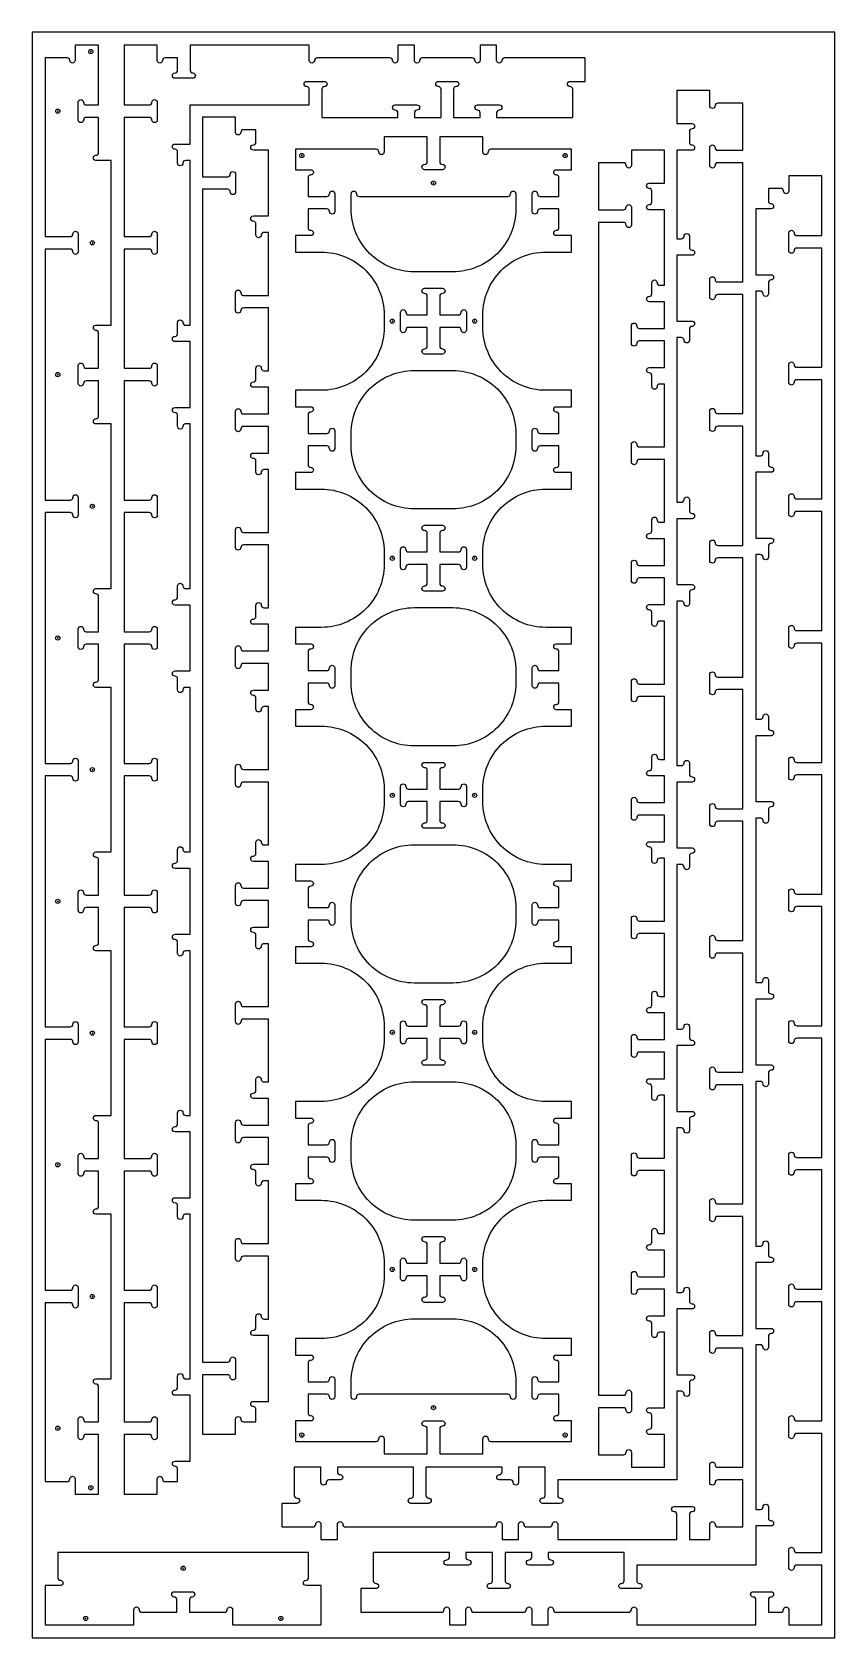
# Model space of a CAD drawing. Header units: inches. Extents: x -333 to -49, y -1653 to -1438.
# Drawn here: x -333.4 to -285.4, y -1534.4 to -1438.4 of the extents above; entities that cross this region are included whole.
import ezdxf

# ---------------------------------------------------------------- set-up
doc = ezdxf.new("R2010")
doc.units = ezdxf.units.IN
doc.header["$MEASUREMENT"] = 0
for name, color, linetype in [('000_NOTES', 6, 'Continuous'), ('CUT_FASTENERS', 1, 'Continuous'), ('CUT_THRU', 7, 'Continuous')]:
    doc.layers.add(name, color=color, linetype=linetype)

# ---------------------------------------------------------------- blocks, each defined once
blk = doc.blocks.new('FASTENER')
blk.add_circle((0, 0), 0.125)
blk.add_point((0, 0))

msp = doc.modelspace()

# ---------------------------------------------------------------- linework, layer by layer
at = {"layer": 'CUT_THRU'}
for points in [[(-328.716, -1509.095), (-329.622, -1509.095, -1), (-329.622, -1508.78, 0.414214), (-329.464, -1508.622), (-329.464, -1506.516), (-330.212, -1506.516, 0.414214), (-330.37, -1506.673, -1), (-330.685, -1506.673), (-330.685, -1505.61, -1), (-330.37, -1505.61, 0.414214), (-330.212, -1505.768), (-329.464, -1505.768), (-329.464, -1503.662, 0.414214), (-329.622, -1503.504, -1), (-329.622, -1503.189), (-328.716, -1503.189), (-328.716, -1493.347), (-329.622, -1493.347, -1), (-329.622, -1493.032, 0.414214), (-329.464, -1492.874), (-329.464, -1490.768), (-330.212, -1490.768, 0.414214), (-330.37, -1490.925, -1), (-330.685, -1490.925), (-330.685, -1489.862, -1), (-330.37, -1489.862, 0.414214), (-330.212, -1490.02), (-329.464, -1490.02), (-329.464, -1487.913, 0.414214), (-329.622, -1487.756, -1), (-329.622, -1487.441), (-328.716, -1487.441), (-328.716, -1477.599), (-329.622, -1477.599, -1), (-329.622, -1477.284, 0.414214), (-329.464, -1477.126), (-329.464, -1475.02), (-330.212, -1475.02, 0.414214), (-330.37, -1475.177, -1), (-330.685, -1475.177), (-330.685, -1474.114, -1), (-330.37, -1474.114, 0.414214), (-330.212, -1474.272), (-329.464, -1474.272), (-329.464, -1472.165, 0.414214), (-329.622, -1472.008, -1), (-329.622, -1471.693), (-328.716, -1471.693), (-328.716, -1461.85), (-329.622, -1461.85, -1), (-329.622, -1461.536, 0.414214), (-329.464, -1461.378), (-329.464, -1459.272), (-330.212, -1459.272, 0.414214), (-330.37, -1459.429, -1), (-330.685, -1459.429), (-330.685, -1458.366, -1), (-330.37, -1458.366, 0.414214), (-330.212, -1458.524), (-329.464, -1458.524), (-329.464, -1456.417, 0.414214), (-329.622, -1456.26, -1), (-329.622, -1455.945), (-328.716, -1455.945), (-328.716, -1446.102), (-329.622, -1446.102, -1), (-329.622, -1445.787, 0.414214), (-329.464, -1445.63), (-329.464, -1443.524), (-330.212, -1443.524, 0.414214), (-330.37, -1443.681, -1), (-330.685, -1443.681), (-330.685, -1442.618, -1), (-330.37, -1442.618, 0.414214), (-330.212, -1442.776), (-329.464, -1442.776), (-329.464, -1439.213), (-330.872, -1439.213), (-330.872, -1440.118, -1), (-331.187, -1440.118, 0.414214), (-331.344, -1439.961), (-332.653, -1439.961), (-332.653, -1450.65), (-331.157, -1450.65, 0.414214), (-331, -1450.492, -1), (-330.685, -1450.492), (-330.685, -1451.555, -1), (-331, -1451.555, 0.414214), (-331.157, -1451.398), (-332.653, -1451.398), (-332.653, -1466.398), (-331.157, -1466.398, 0.414214), (-331, -1466.24, -1), (-330.685, -1466.24), (-330.685, -1467.303, -1), (-331, -1467.303, 0.414214), (-331.157, -1467.146), (-332.653, -1467.146), (-332.653, -1482.146), (-331.157, -1482.146, 0.414214), (-331, -1481.988, -1), (-330.685, -1481.988), (-330.685, -1483.051, -1), (-331, -1483.051, 0.414214), (-331.157, -1482.894), (-332.653, -1482.894), (-332.653, -1497.894), (-331.157, -1497.894, 0.414214), (-331, -1497.736, -1), (-330.685, -1497.736), (-330.685, -1498.799, -1), (-331, -1498.799, 0.414214), (-331.157, -1498.642), (-332.653, -1498.642), (-332.653, -1513.642), (-331.157, -1513.642, 0.414214), (-331, -1513.484, -1), (-330.685, -1513.484), (-330.685, -1514.547, -1), (-331, -1514.547, 0.414214), (-331.157, -1514.39), (-332.653, -1514.39), (-332.653, -1525.079), (-331.344, -1525.079, 0.414214), (-331.187, -1524.921, -1), (-330.872, -1524.921), (-330.872, -1525.827), (-329.464, -1525.827), (-329.464, -1522.264), (-330.212, -1522.264, 0.414214), (-330.37, -1522.421, -1), (-330.685, -1522.421), (-330.685, -1521.358, -1), (-330.37, -1521.358, 0.414214), (-330.212, -1521.516), (-329.464, -1521.516), (-329.464, -1519.41, 0.414214), (-329.622, -1519.252, -1), (-329.622, -1518.937), (-328.716, -1518.937), (-328.716, -1509.095)], [(-323.992, -1509.095), (-324.281, -1509.095, 0.386882), (-324.423, -1509.252, -1), (-324.738, -1509.252), (-324.739, -1509.095), (-324.74, -1509.095), (-324.74, -1508.568, 0.386903), (-324.897, -1508.426, -1), (-324.897, -1508.111), (-324.74, -1508.11), (-323.992, -1508.11), (-323.992, -1504.173), (-324.74, -1504.173), (-324.897, -1504.173, -1), (-324.897, -1503.858, 0.442973), (-324.74, -1503.686), (-324.74, -1503.189), (-324.739, -1503.189), (-324.738, -1503.032, -1), (-324.423, -1503.032, 0.442995), (-324.251, -1503.189), (-323.992, -1503.189), (-323.992, -1493.347), (-324.282, -1493.347, 0.386903), (-324.425, -1493.504, -1), (-324.74, -1493.504), (-324.74, -1493.347), (-324.74, -1492.82, 0.386903), (-324.897, -1492.677, -1), (-324.897, -1492.363), (-324.74, -1492.362), (-323.992, -1492.362), (-323.992, -1488.425), (-324.74, -1488.425), (-324.897, -1488.425, -1), (-324.897, -1488.11, 0.442973), (-324.74, -1487.938), (-324.74, -1487.441), (-324.739, -1487.441), (-324.738, -1487.284, -1), (-324.423, -1487.284, 0.442995), (-324.251, -1487.441), (-323.992, -1487.441), (-323.992, -1477.599), (-324.281, -1477.599, 0.386882), (-324.423, -1477.756, -1), (-324.738, -1477.756), (-324.739, -1477.599), (-324.74, -1477.599), (-324.74, -1477.072, 0.386903), (-324.897, -1476.929, -1), (-324.897, -1476.615), (-324.74, -1476.614), (-323.992, -1476.614), (-323.992, -1472.677), (-324.74, -1472.677), (-324.897, -1472.677, -1), (-324.897, -1472.362, 0.442973), (-324.74, -1472.19), (-324.74, -1471.693), (-324.74, -1471.536, -1), (-324.425, -1471.536, 0.442973), (-324.252, -1471.693), (-323.992, -1471.693), (-323.992, -1461.85), (-324.281, -1461.85, 0.386882), (-324.423, -1462.007, -1), (-324.738, -1462.008), (-324.739, -1461.85), (-324.74, -1461.85), (-324.74, -1461.324, 0.386903), (-324.897, -1461.181, -1), (-324.897, -1460.866), (-324.74, -1460.866), (-323.992, -1460.866), (-323.992, -1456.929), (-324.74, -1456.929), (-324.897, -1456.929, -1), (-324.897, -1456.614, 0.442973), (-324.74, -1456.442), (-324.74, -1455.945), (-324.739, -1455.945), (-324.738, -1455.787, -1), (-324.423, -1455.788, 0.442995), (-324.251, -1455.945), (-323.992, -1455.945), (-323.992, -1446.102), (-324.268, -1446.102, 0.414214), (-324.425, -1446.26, -1), (-324.74, -1446.26), (-324.74, -1445.591, 0.414214), (-324.897, -1445.433, -1), (-324.897, -1445.118), (-323.992, -1445.118), (-323.992, -1442.776), (-316.866, -1442.776), (-316.866, -1441.841, 0.414214), (-317.023, -1441.683, -1), (-317.023, -1441.368), (-315.96, -1441.368, -1), (-315.96, -1441.683, 0.414214), (-316.118, -1441.841), (-316.118, -1443.524), (-311.571, -1443.524), (-311.571, -1443.248, 0.414214), (-311.728, -1443.091, -1), (-311.728, -1442.776), (-310.429, -1442.776, -1), (-310.429, -1443.091, 0.414214), (-310.586, -1443.248), (-310.586, -1443.524), (-308.992, -1443.524), (-308.992, -1441.841, 0.414214), (-309.149, -1441.683, -1), (-309.149, -1441.368), (-308.086, -1441.368, -1), (-308.086, -1441.683, 0.414214), (-308.244, -1441.841), (-308.244, -1443.524), (-306.649, -1443.524), (-306.649, -1443.248, 0.414214), (-306.807, -1443.091, -1), (-306.807, -1442.776), (-305.508, -1442.776, -1), (-305.508, -1443.091, 0.414214), (-305.665, -1443.248), (-305.665, -1443.524), (-301.118, -1443.524), (-301.118, -1441.841, 0.414214), (-301.275, -1441.683, -1), (-301.275, -1441.368), (-300.37, -1441.368), (-300.37, -1439.961), (-305.193, -1439.961, 0.414214), (-305.35, -1440.118, -1), (-305.665, -1440.118), (-305.665, -1439.213), (-306.649, -1439.213), (-306.649, -1440.118, -1), (-306.964, -1440.118, 0.414214), (-307.122, -1439.961), (-310.114, -1439.961, 0.414214), (-310.271, -1440.118, -1), (-310.586, -1440.118), (-310.586, -1439.213), (-311.571, -1439.213), (-311.571, -1440.118, -1), (-311.886, -1440.118, 0.414214), (-312.043, -1439.961), (-316.394, -1439.961, 0.414214), (-316.551, -1440.118, -1), (-316.866, -1440.118), (-316.866, -1439.213), (-323.992, -1439.213), (-323.992, -1440.709, 0.414214), (-323.834, -1440.866, -1), (-323.834, -1441.181), (-324.897, -1441.181, -1), (-324.897, -1440.866, 0.414214), (-324.74, -1440.709), (-324.74, -1439.961), (-325.488, -1439.961, 0.414214), (-325.646, -1440.118, -1), (-325.96, -1440.118), (-325.96, -1439.213), (-327.929, -1439.213), (-327.929, -1442.776), (-326.433, -1442.776, 0.414214), (-326.275, -1442.618, -1), (-325.96, -1442.618), (-325.96, -1443.681, -1), (-326.275, -1443.681, 0.414214), (-326.433, -1443.524), (-327.929, -1443.524), (-327.929, -1450.65), (-326.433, -1450.65, 0.414214), (-326.275, -1450.492, -1), (-325.96, -1450.492), (-325.96, -1451.555, -1), (-326.275, -1451.555, 0.414214), (-326.433, -1451.398), (-327.929, -1451.398), (-327.929, -1458.524), (-326.433, -1458.524, 0.414214), (-326.275, -1458.366, -1), (-325.96, -1458.366), (-325.96, -1459.429, -1), (-326.275, -1459.429, 0.414214), (-326.433, -1459.272), (-327.929, -1459.272), (-327.929, -1466.398), (-326.433, -1466.398, 0.414214), (-326.275, -1466.24, -1), (-325.96, -1466.24), (-325.96, -1467.303, -1), (-326.275, -1467.303, 0.414214), (-326.433, -1467.146), (-327.929, -1467.146), (-327.929, -1474.272), (-326.433, -1474.272, 0.414214), (-326.275, -1474.114, -1), (-325.96, -1474.114), (-325.96, -1475.177, -1), (-326.275, -1475.177, 0.414214), (-326.433, -1475.02), (-327.929, -1475.02), (-327.929, -1482.146), (-326.433, -1482.146, 0.414214), (-326.275, -1481.988, -1), (-325.96, -1481.988), (-325.96, -1483.051, -1), (-326.275, -1483.051, 0.414214), (-326.433, -1482.894), (-327.929, -1482.894), (-327.929, -1490.02), (-326.433, -1490.02, 0.414214), (-326.275, -1489.862, -1), (-325.96, -1489.862), (-325.96, -1490.925, -1), (-326.275, -1490.925, 0.414214), (-326.433, -1490.768), (-327.929, -1490.768), (-327.929, -1497.894), (-326.433, -1497.894, 0.414214), (-326.275, -1497.736, -1), (-325.96, -1497.736), (-325.96, -1498.799, -1), (-326.275, -1498.799, 0.414214), (-326.433, -1498.642), (-327.929, -1498.642), (-327.929, -1505.768), (-326.433, -1505.768, 0.414214), (-326.275, -1505.61, -1), (-325.96, -1505.61), (-325.96, -1506.673, -1), (-326.275, -1506.673, 0.414214), (-326.433, -1506.516), (-327.929, -1506.516), (-327.929, -1513.642), (-326.433, -1513.642, 0.414214), (-326.275, -1513.484, -1), (-325.96, -1513.484), (-325.96, -1514.547, -1), (-326.275, -1514.547, 0.414214), (-326.433, -1514.39), (-327.929, -1514.39), (-327.929, -1521.516), (-326.433, -1521.516, 0.414214), (-326.275, -1521.358, -1), (-325.96, -1521.358), (-325.96, -1522.421, -1), (-326.275, -1522.421, 0.414214), (-326.433, -1522.264), (-327.929, -1522.264), (-327.929, -1525.827), (-325.96, -1525.827), (-325.96, -1524.921, -1), (-325.646, -1524.921, 0.414214), (-325.488, -1525.079), (-324.74, -1525.079), (-324.74, -1524.316, 0.386903), (-324.897, -1524.174, -1), (-324.897, -1523.859), (-324.74, -1523.858), (-323.992, -1523.858), (-323.992, -1519.921), (-324.74, -1519.921), (-324.897, -1519.921, -1), (-324.897, -1519.606, 0.442973), (-324.74, -1519.434), (-324.74, -1518.937), (-324.739, -1518.937), (-324.738, -1518.78, -1), (-324.423, -1518.78, 0.442995), (-324.251, -1518.937), (-323.992, -1518.937), (-323.992, -1509.095)], [(-295.047, -1526.571), (-293.984, -1526.571, -1), (-293.984, -1526.886, 0.414214), (-294.142, -1527.043), (-294.142, -1528.539), (-292.921, -1528.539), (-292.921, -1527.634, -1), (-292.606, -1527.634, 0.414214), (-292.449, -1527.791), (-290.953, -1527.791), (-290.953, -1524.976), (-292.449, -1524.976, 0.414214), (-292.606, -1525.134, -1), (-292.921, -1525.134), (-292.921, -1524.071, -1), (-292.606, -1524.071, 0.414214), (-292.449, -1524.228), (-290.953, -1524.228), (-290.953, -1517.102), (-292.449, -1517.102, 0.414214), (-292.606, -1517.26, -1), (-292.921, -1517.26), (-292.921, -1516.197, -1), (-292.606, -1516.197, 0.414214), (-292.449, -1516.354), (-290.953, -1516.354), (-290.953, -1509.228), (-292.449, -1509.228, 0.414214), (-292.606, -1509.386, -1), (-292.921, -1509.386), (-292.921, -1508.323, -1), (-292.606, -1508.323, 0.414214), (-292.449, -1508.48), (-290.953, -1508.48), (-290.953, -1501.354), (-292.449, -1501.354, 0.414214), (-292.606, -1501.512, -1), (-292.921, -1501.512), (-292.921, -1500.449, -1), (-292.606, -1500.449, 0.414214), (-292.449, -1500.606), (-290.953, -1500.606), (-290.953, -1493.48), (-292.449, -1493.48, 0.414214), (-292.606, -1493.638, -1), (-292.921, -1493.638), (-292.921, -1492.575, -1), (-292.606, -1492.575, 0.414214), (-292.449, -1492.732), (-290.953, -1492.732), (-290.953, -1485.606), (-292.449, -1485.606, 0.414214), (-292.606, -1485.764, -1), (-292.921, -1485.764), (-292.921, -1484.701, -1), (-292.606, -1484.701, 0.414214), (-292.449, -1484.858), (-290.953, -1484.858), (-290.953, -1477.732), (-292.449, -1477.732, 0.414214), (-292.606, -1477.89, -1), (-292.921, -1477.89), (-292.921, -1476.827, -1), (-292.606, -1476.827, 0.414214), (-292.449, -1476.984), (-290.953, -1476.984), (-290.953, -1469.858), (-292.449, -1469.858, 0.414214), (-292.606, -1470.016, -1), (-292.921, -1470.016), (-292.921, -1468.953, -1), (-292.606, -1468.953, 0.414214), (-292.449, -1469.11), (-290.953, -1469.11), (-290.953, -1461.984), (-292.449, -1461.984, 0.414214), (-292.606, -1462.142, -1), (-292.921, -1462.142), (-292.921, -1461.079, -1), (-292.606, -1461.079, 0.414214), (-292.449, -1461.236), (-290.953, -1461.236), (-290.953, -1454.11), (-292.449, -1454.11, 0.414214), (-292.606, -1454.268, -1), (-292.921, -1454.268), (-292.921, -1453.205, -1), (-292.606, -1453.205, 0.414214), (-292.449, -1453.362), (-290.953, -1453.362), (-290.953, -1446.236), (-292.449, -1446.236, 0.414214), (-292.606, -1446.394, -1), (-292.921, -1446.394), (-292.921, -1445.331, -1), (-292.606, -1445.331, 0.414214), (-292.449, -1445.488), (-290.953, -1445.488), (-290.953, -1442.673), (-292.449, -1442.673, 0.414214), (-292.606, -1442.831, -1), (-292.921, -1442.831), (-292.921, -1441.925), (-294.89, -1441.925), (-294.89, -1443.894), (-293.984, -1443.894, -1), (-293.984, -1444.209, 0.414214), (-294.142, -1444.366), (-294.142, -1445.016, 0.414214), (-293.984, -1445.173, -1), (-293.984, -1445.488), (-294.89, -1445.488), (-294.89, -1450.784), (-294.614, -1450.784, 0.414214), (-294.457, -1450.626, -1), (-294.142, -1450.626), (-294.142, -1451.295, 0.414214), (-293.984, -1451.453, -1), (-293.984, -1451.768), (-294.89, -1451.768), (-294.89, -1455.705), (-293.984, -1455.705, -1), (-293.984, -1456.02, 0.414214), (-294.142, -1456.177), (-294.142, -1456.847, -1), (-294.457, -1456.847, 0.414214), (-294.614, -1456.689), (-294.89, -1456.689), (-294.89, -1466.532), (-294.614, -1466.532, 0.414214), (-294.457, -1466.374, -1), (-294.142, -1466.374), (-294.142, -1467.043, 0.414214), (-293.984, -1467.201, -1), (-293.984, -1467.516), (-294.89, -1467.516), (-294.89, -1471.453), (-293.984, -1471.453, -1), (-293.984, -1471.768, 0.414214), (-294.142, -1471.925), (-294.142, -1472.595, -1), (-294.457, -1472.595, 0.414214), (-294.614, -1472.437), (-294.89, -1472.437), (-294.89, -1482.28), (-294.614, -1482.28, 0.414214), (-294.457, -1482.122, -1), (-294.142, -1482.122), (-294.142, -1482.791, 0.414214), (-293.984, -1482.949, -1), (-293.984, -1483.264), (-294.89, -1483.264), (-294.89, -1487.201), (-293.984, -1487.201, -1), (-293.984, -1487.516, 0.414214), (-294.142, -1487.673), (-294.142, -1488.343, -1), (-294.457, -1488.343, 0.414214), (-294.614, -1488.185), (-294.89, -1488.185), (-294.89, -1498.028), (-294.614, -1498.028, 0.414214), (-294.457, -1497.87, -1), (-294.142, -1497.87), (-294.142, -1498.539, 0.414214), (-293.984, -1498.697, -1), (-293.984, -1499.012), (-294.89, -1499.012), (-294.89, -1502.949), (-293.984, -1502.949, -1), (-293.984, -1503.264, 0.414214), (-294.142, -1503.421), (-294.142, -1504.091, -1), (-294.457, -1504.091, 0.414214), (-294.614, -1503.933), (-294.89, -1503.933), (-294.89, -1513.776), (-294.614, -1513.776, 0.414214), (-294.457, -1513.618, -1), (-294.142, -1513.618), (-294.142, -1514.287, 0.414214), (-293.984, -1514.445, -1), (-293.984, -1514.76), (-294.89, -1514.76), (-294.89, -1518.697), (-293.984, -1518.697, -1), (-293.984, -1519.012, 0.414214), (-294.142, -1519.169), (-294.142, -1519.839, -1), (-294.457, -1519.839, 0.414214), (-294.614, -1519.681), (-294.89, -1519.681), (-294.89, -1524.976), (-302.016, -1524.976), (-302.016, -1525.912, 0.414214), (-301.858, -1526.069, -1), (-301.858, -1526.384), (-302.921, -1526.384, -1), (-302.921, -1526.069, 0.414214), (-302.764, -1525.912), (-302.764, -1524.228), (-304.358, -1524.228), (-304.358, -1525.134, -1), (-304.673, -1525.134, 0.414214), (-304.831, -1524.976), (-305.5, -1524.976, -1), (-305.5, -1524.662, 0.414214), (-305.342, -1524.504), (-305.342, -1524.228), (-309.89, -1524.228), (-309.89, -1525.912, 0.414214), (-309.732, -1526.069, -1), (-309.732, -1526.384), (-310.795, -1526.384, -1), (-310.795, -1526.069, 0.414214), (-310.638, -1525.912), (-310.638, -1524.228), (-315.185, -1524.228), (-315.185, -1524.504, 0.414214), (-315.027, -1524.662, -1), (-315.027, -1524.976), (-315.697, -1524.976, 0.414214), (-315.854, -1525.134, -1), (-316.169, -1525.134), (-316.169, -1524.228), (-317.764, -1524.228), (-317.764, -1525.912, 0.414214), (-317.606, -1526.069, -1), (-317.606, -1526.384), (-318.512, -1526.384), (-318.512, -1527.791), (-316.642, -1527.791, 0.414214), (-316.484, -1527.634, -1), (-316.169, -1527.634), (-316.169, -1528.539), (-315.185, -1528.539), (-315.185, -1527.634, -1), (-314.87, -1527.634, 0.414214), (-314.712, -1527.791), (-305.815, -1527.791, 0.414214), (-305.657, -1527.634, -1), (-305.342, -1527.634), (-305.342, -1528.539), (-304.358, -1528.539), (-304.358, -1527.634, -1), (-304.043, -1527.634, 0.414214), (-303.886, -1527.791), (-302.488, -1527.791, 0.414214), (-302.331, -1527.634, -1), (-302.016, -1527.634), (-302.016, -1528.539), (-294.89, -1528.539), (-294.89, -1527.043, 0.414214), (-295.047, -1526.886, -1), (-295.047, -1526.571)], [(-319.307, -1516.348), (-320.213, -1516.348, -1), (-320.213, -1516.033, 0.414214), (-320.055, -1515.875), (-320.055, -1515.206, -1), (-319.74, -1515.206, 0.414214), (-319.583, -1515.363), (-319.307, -1515.363), (-319.307, -1511.603), (-320.803, -1511.603, 0.414214), (-320.961, -1511.761, -1), (-321.276, -1511.761), (-321.276, -1510.698, -1), (-320.961, -1510.698, 0.414214), (-320.803, -1510.855), (-319.307, -1510.855), (-319.307, -1507.096), (-319.583, -1507.096, 0.414214), (-319.74, -1507.253, -1), (-320.055, -1507.253), (-320.055, -1506.584, 0.414214), (-320.213, -1506.426, -1), (-320.213, -1506.111), (-319.307, -1506.111), (-319.307, -1504.517), (-320.803, -1504.517, 0.414214), (-320.961, -1504.674, -1), (-321.276, -1504.674), (-321.276, -1503.611, -1), (-320.961, -1503.611, 0.414214), (-320.803, -1503.769), (-319.307, -1503.769), (-319.307, -1502.174), (-320.213, -1502.174, -1), (-320.213, -1501.859, 0.414214), (-320.055, -1501.702), (-320.055, -1501.033, -1), (-319.74, -1501.033, 0.414214), (-319.583, -1501.19), (-319.307, -1501.19), (-319.307, -1497.43), (-320.803, -1497.43, 0.414214), (-320.961, -1497.588, -1), (-321.276, -1497.588), (-321.276, -1496.525, -1), (-320.961, -1496.525, 0.414214), (-320.803, -1496.682), (-319.307, -1496.682), (-319.307, -1492.922), (-319.583, -1492.922, 0.414214), (-319.74, -1493.08, -1), (-320.055, -1493.08), (-320.055, -1492.411, 0.414214), (-320.213, -1492.253, -1), (-320.213, -1491.938), (-319.307, -1491.938), (-319.307, -1490.344), (-320.803, -1490.344, 0.414214), (-320.961, -1490.501, -1), (-321.276, -1490.501), (-321.276, -1489.438, -1), (-320.961, -1489.438, 0.414214), (-320.803, -1489.596), (-319.307, -1489.596), (-319.307, -1488.001), (-320.213, -1488.001, -1), (-320.213, -1487.686, 0.414214), (-320.055, -1487.529), (-320.055, -1486.859, -1), (-319.74, -1486.859, 0.414214), (-319.583, -1487.017), (-319.307, -1487.017), (-319.307, -1483.257), (-320.803, -1483.257, 0.414214), (-320.961, -1483.414, -1), (-321.276, -1483.414), (-321.276, -1482.351, -1), (-320.961, -1482.351, 0.414214), (-320.803, -1482.509), (-319.307, -1482.509), (-319.307, -1478.749), (-319.583, -1478.749, 0.414214), (-319.74, -1478.907, -1), (-320.055, -1478.907), (-320.055, -1478.237, 0.414214), (-320.213, -1478.08, -1), (-320.213, -1477.765), (-319.307, -1477.765), (-319.307, -1476.17), (-320.803, -1476.17, 0.414214), (-320.961, -1476.328, -1), (-321.276, -1476.328), (-321.276, -1475.265, -1), (-320.961, -1475.265, 0.414214), (-320.803, -1475.422), (-319.307, -1475.422), (-319.307, -1473.828), (-320.213, -1473.828, -1), (-320.213, -1473.513, 0.414214), (-320.055, -1473.355), (-320.055, -1472.686, -1), (-319.74, -1472.686, 0.414214), (-319.583, -1472.844), (-319.307, -1472.844), (-319.307, -1469.084), (-320.803, -1469.084, 0.414214), (-320.961, -1469.241, -1), (-321.276, -1469.241), (-321.276, -1468.178, -1), (-320.961, -1468.178, 0.414214), (-320.803, -1468.336), (-319.307, -1468.336), (-319.307, -1464.576), (-319.583, -1464.576, 0.414214), (-319.74, -1464.733, -1), (-320.055, -1464.733), (-320.055, -1464.064, 0.414214), (-320.213, -1463.907, -1), (-320.213, -1463.592), (-319.307, -1463.592), (-319.307, -1461.997), (-320.803, -1461.997, 0.414214), (-320.961, -1462.155, -1), (-321.276, -1462.155), (-321.276, -1461.092, -1), (-320.961, -1461.092, 0.414214), (-320.803, -1461.249), (-319.307, -1461.249), (-319.307, -1459.655), (-320.213, -1459.655, -1), (-320.213, -1459.34, 0.414214), (-320.055, -1459.182), (-320.055, -1458.513, -1), (-319.74, -1458.513, 0.414214), (-319.583, -1458.67), (-319.307, -1458.67), (-319.307, -1454.911), (-320.803, -1454.911, 0.414214), (-320.961, -1455.068, -1), (-321.276, -1455.068), (-321.276, -1454.005, -1), (-320.961, -1454.005, 0.414214), (-320.803, -1454.163), (-319.307, -1454.163), (-319.307, -1450.403), (-319.583, -1450.403, 0.414214), (-319.74, -1450.56, -1), (-320.055, -1450.56), (-320.055, -1449.891, 0.414214), (-320.213, -1449.733, -1), (-320.213, -1449.418), (-319.307, -1449.418), (-319.307, -1445.481), (-320.213, -1445.481, -1), (-320.213, -1445.166, 0.414214), (-320.055, -1445.009), (-320.055, -1444.261), (-320.803, -1444.261, 0.414214), (-320.961, -1444.418, -1), (-321.276, -1444.418), (-321.276, -1443.513), (-323.244, -1443.513), (-323.244, -1447.076), (-321.748, -1447.076, 0.414214), (-321.59, -1446.918, -1), (-321.276, -1446.918), (-321.276, -1447.981, -1), (-321.59, -1447.981, 0.414214), (-321.748, -1447.824), (-323.244, -1447.824), (-323.244, -1517.942), (-321.748, -1517.942, 0.414214), (-321.59, -1517.785, -1), (-321.276, -1517.785), (-321.276, -1518.848, -1), (-321.59, -1518.848, 0.414214), (-321.748, -1518.69), (-323.244, -1518.69), (-323.244, -1522.253), (-321.276, -1522.253), (-321.276, -1521.348, -1), (-320.961, -1521.348, 0.414214), (-320.803, -1521.505), (-320.055, -1521.505), (-320.055, -1520.757, 0.414214), (-320.213, -1520.6, -1), (-320.213, -1520.285), (-319.307, -1520.285), (-319.307, -1516.348)], [(-302.098, -1521.455, -1), (-302.098, -1521.14, 0.414214), (-301.941, -1520.982), (-301.941, -1519.86), (-303.063, -1519.86, 0.414214), (-303.22, -1520.018, -1), (-303.535, -1520.018), (-303.535, -1518.955, -1), (-303.22, -1518.955, 0.414214), (-303.063, -1519.112), (-301.941, -1519.112), (-301.941, -1517.99, 0.414214), (-302.098, -1517.833, -1), (-302.098, -1517.518), (-301.193, -1517.518), (-301.193, -1516.534), (-302.728, -1516.534, -0.414214), (-306.488, -1512.774), (-306.488, -1512.026, -0.414214), (-302.728, -1508.266), (-301.193, -1508.266), (-301.193, -1507.282), (-302.098, -1507.282, -1), (-302.098, -1506.967, 0.414214), (-301.941, -1506.809), (-301.941, -1505.687), (-303.063, -1505.687, 0.414214), (-303.22, -1505.845, -1), (-303.535, -1505.845), (-303.535, -1504.782, -1), (-303.22, -1504.782, 0.414214), (-303.063, -1504.939), (-301.941, -1504.939), (-301.941, -1503.817, 0.414214), (-302.098, -1503.66, -1), (-302.098, -1503.345), (-301.193, -1503.345), (-301.193, -1502.36), (-302.728, -1502.36, -0.414214), (-306.488, -1498.6), (-306.488, -1497.852, -0.414214), (-302.728, -1494.093), (-301.193, -1494.093), (-301.193, -1493.108), (-302.098, -1493.108, -1), (-302.098, -1492.793, 0.414214), (-301.941, -1492.636), (-301.941, -1491.514), (-303.063, -1491.514, 0.414214), (-303.22, -1491.671, -1), (-303.535, -1491.671), (-303.535, -1490.608, -1), (-303.22, -1490.608, 0.414214), (-303.063, -1490.766), (-301.941, -1490.766), (-301.941, -1489.644, 0.414214), (-302.098, -1489.486, -1), (-302.098, -1489.171), (-301.193, -1489.171), (-301.193, -1488.187), (-302.728, -1488.187, -0.414214), (-306.488, -1484.427), (-306.488, -1483.679, -0.414214), (-302.728, -1479.919), (-301.193, -1479.919), (-301.193, -1478.935), (-302.098, -1478.935, -1), (-302.098, -1478.62, 0.414214), (-301.941, -1478.463), (-301.941, -1477.341), (-303.063, -1477.341, 0.414214), (-303.22, -1477.498, -1), (-303.535, -1477.498), (-303.535, -1476.435, -1), (-303.22, -1476.435, 0.414214), (-303.063, -1476.593), (-301.941, -1476.593), (-301.941, -1475.471, 0.414214), (-302.098, -1475.313, -1), (-302.098, -1474.998), (-301.193, -1474.998), (-301.193, -1474.014), (-302.728, -1474.014, -0.414214), (-306.488, -1470.254), (-306.488, -1469.506, -0.414214), (-302.728, -1465.746), (-301.193, -1465.746), (-301.193, -1464.762), (-302.098, -1464.762, -1), (-302.098, -1464.447, 0.414214), (-301.941, -1464.289), (-301.941, -1463.167), (-303.063, -1463.167, 0.414214), (-303.22, -1463.325, -1), (-303.535, -1463.325), (-303.535, -1462.262, -1), (-303.22, -1462.262, 0.414214), (-303.063, -1462.419), (-301.941, -1462.419), (-301.941, -1461.297, 0.414214), (-302.098, -1461.14, -1), (-302.098, -1460.825), (-301.193, -1460.825), (-301.193, -1459.841), (-302.728, -1459.841, -0.414214), (-306.488, -1456.081), (-306.488, -1455.333, -0.414214), (-302.728, -1451.573), (-301.193, -1451.573), (-301.193, -1450.589), (-302.098, -1450.589, -1), (-302.098, -1450.274, 0.414214), (-301.941, -1450.116), (-301.941, -1448.994), (-303.063, -1448.994, 0.414214), (-303.22, -1449.152, -1), (-303.535, -1449.152), (-303.535, -1448.089, -1), (-303.22, -1448.089, 0.414214), (-303.063, -1448.246), (-301.941, -1448.246), (-301.941, -1447.124, 0.414214), (-302.098, -1446.967, -1), (-302.098, -1446.652), (-301.193, -1446.652), (-301.193, -1445.431), (-306.016, -1445.431, 0.414214), (-306.173, -1445.589, -1), (-306.488, -1445.589), (-306.488, -1444.683), (-309.067, -1444.683), (-309.067, -1446.179, 0.414214), (-308.909, -1446.337, -1), (-308.909, -1446.652), (-309.972, -1446.652, -1), (-309.972, -1446.337, 0.414214), (-309.815, -1446.179), (-309.815, -1444.683), (-312.394, -1444.683), (-312.394, -1445.589, -1), (-312.709, -1445.589, 0.414214), (-312.866, -1445.431), (-317.689, -1445.431), (-317.689, -1446.652), (-316.783, -1446.652, -1), (-316.783, -1446.967, 0.414214), (-316.941, -1447.124), (-316.941, -1448.246), (-315.819, -1448.246, 0.414214), (-315.661, -1448.089, -1), (-315.346, -1448.089), (-315.346, -1449.152, -1), (-315.661, -1449.152, 0.414214), (-315.819, -1448.994), (-316.941, -1448.994), (-316.941, -1450.116, 0.414214), (-316.783, -1450.274, -1), (-316.783, -1450.589), (-317.689, -1450.589), (-317.689, -1451.573), (-316.153, -1451.573, -0.414214), (-312.394, -1455.333), (-312.394, -1456.081, -0.414214), (-316.153, -1459.841), (-317.689, -1459.841), (-317.689, -1460.825), (-316.783, -1460.825, -1), (-316.783, -1461.14, 0.414214), (-316.941, -1461.297), (-316.941, -1462.419), (-315.819, -1462.419, 0.414214), (-315.661, -1462.262, -1), (-315.346, -1462.262), (-315.346, -1463.325, -1), (-315.661, -1463.325, 0.414214), (-315.819, -1463.167), (-316.941, -1463.167), (-316.941, -1464.289, 0.414214), (-316.783, -1464.447, -1), (-316.783, -1464.762), (-317.689, -1464.762), (-317.689, -1465.746), (-316.153, -1465.746, -0.414214), (-312.394, -1469.506), (-312.394, -1470.254, -0.414214), (-316.153, -1474.014), (-317.689, -1474.014), (-317.689, -1474.998), (-316.783, -1474.998, -1), (-316.783, -1475.313, 0.414214), (-316.941, -1475.471), (-316.941, -1476.593), (-315.819, -1476.593, 0.414214), (-315.661, -1476.435, -1), (-315.346, -1476.435), (-315.346, -1477.498, -1), (-315.661, -1477.498, 0.414214), (-315.819, -1477.341), (-316.941, -1477.341), (-316.941, -1478.463, 0.414214), (-316.783, -1478.62, -1), (-316.783, -1478.935), (-317.689, -1478.935), (-317.689, -1479.919), (-316.153, -1479.919, -0.414214), (-312.394, -1483.679), (-312.394, -1484.427, -0.414214), (-316.153, -1488.187), (-317.689, -1488.187), (-317.689, -1489.171), (-316.783, -1489.171, -1), (-316.783, -1489.486, 0.414214), (-316.941, -1489.644), (-316.941, -1490.766), (-315.819, -1490.766, 0.414214), (-315.661, -1490.608, -1), (-315.346, -1490.608), (-315.346, -1491.671, -1), (-315.661, -1491.671, 0.414214), (-315.819, -1491.514), (-316.941, -1491.514), (-316.941, -1492.636, 0.414214), (-316.783, -1492.793, -1), (-316.783, -1493.108), (-317.689, -1493.108), (-317.689, -1494.093), (-316.153, -1494.093, -0.414214), (-312.394, -1497.852), (-312.394, -1498.6, -0.414214), (-316.153, -1502.36), (-317.689, -1502.36), (-317.689, -1503.345), (-316.783, -1503.345, -1), (-316.783, -1503.66, 0.414214), (-316.941, -1503.817), (-316.941, -1504.939), (-315.819, -1504.939, 0.414214), (-315.661, -1504.782, -1), (-315.346, -1504.782), (-315.346, -1505.845, -1), (-315.661, -1505.845, 0.414214), (-315.819, -1505.687), (-316.941, -1505.687), (-316.941, -1506.809, 0.414214), (-316.783, -1506.967, -1), (-316.783, -1507.282), (-317.689, -1507.282), (-317.689, -1508.266), (-316.153, -1508.266, -0.414214), (-312.394, -1512.026), (-312.394, -1512.774, -0.414214), (-316.153, -1516.534), (-317.689, -1516.534), (-317.689, -1517.518), (-316.783, -1517.518, -1), (-316.783, -1517.833, 0.414214), (-316.941, -1517.99), (-316.941, -1519.112), (-315.819, -1519.112, 0.414214), (-315.661, -1518.955, -1), (-315.346, -1518.955), (-315.346, -1520.018, -1), (-315.661, -1520.018, 0.414214), (-315.819, -1519.86), (-316.941, -1519.86), (-316.941, -1520.982, 0.414214), (-316.783, -1521.14, -1), (-316.783, -1521.455), (-317.689, -1521.455), (-317.689, -1522.675), (-312.866, -1522.675, 0.414214), (-312.709, -1522.518, -1), (-312.394, -1522.518), (-312.394, -1523.423), (-309.815, -1523.423), (-309.815, -1521.927, 0.414214), (-309.972, -1521.77, -1), (-309.972, -1521.455), (-308.909, -1521.455, -1), (-308.909, -1521.77, 0.414214), (-309.067, -1521.927), (-309.067, -1523.423), (-306.488, -1523.423), (-306.488, -1522.518, -1), (-306.173, -1522.518, 0.414214), (-306.016, -1522.675), (-301.193, -1522.675), (-301.193, -1521.455), (-302.098, -1521.455, -1)], [(-296.386, -1515.646, 0.414214), (-296.543, -1515.488, -1), (-296.543, -1515.173), (-295.638, -1515.173), (-295.638, -1513.579), (-297.134, -1513.579, 0.414214), (-297.291, -1513.736, -1), (-297.606, -1513.736), (-297.606, -1512.673, -1), (-297.291, -1512.673, 0.414214), (-297.134, -1512.831), (-295.638, -1512.831), (-295.638, -1511.236), (-296.543, -1511.236, -1), (-296.543, -1510.921, 0.414214), (-296.386, -1510.764), (-296.386, -1510.095, -1), (-296.071, -1510.095, 0.414214), (-295.913, -1510.252), (-295.638, -1510.252), (-295.638, -1506.492), (-297.134, -1506.492, 0.414214), (-297.291, -1506.65, -1), (-297.606, -1506.65), (-297.606, -1505.587, -1), (-297.291, -1505.587, 0.414214), (-297.134, -1505.744), (-295.638, -1505.744), (-295.638, -1501.984), (-295.913, -1501.984, 0.414214), (-296.071, -1502.142, -1), (-296.386, -1502.142), (-296.386, -1501.473, 0.414214), (-296.543, -1501.315, -1), (-296.543, -1501), (-295.638, -1501), (-295.638, -1499.406), (-297.134, -1499.406, 0.414214), (-297.291, -1499.563, -1), (-297.606, -1499.563), (-297.606, -1498.5, -1), (-297.291, -1498.5, 0.414214), (-297.134, -1498.658), (-295.638, -1498.658), (-295.638, -1497.063), (-296.543, -1497.063, -1), (-296.543, -1496.748, 0.414214), (-296.386, -1496.591), (-296.386, -1495.921, -1), (-296.071, -1495.921, 0.414214), (-295.913, -1496.079), (-295.638, -1496.079), (-295.638, -1492.319), (-297.134, -1492.319, 0.414214), (-297.291, -1492.476, -1), (-297.606, -1492.476), (-297.606, -1491.413, -1), (-297.291, -1491.413, 0.414214), (-297.134, -1491.571), (-295.638, -1491.571), (-295.638, -1487.811), (-295.913, -1487.811, 0.414214), (-296.071, -1487.969, -1), (-296.386, -1487.969), (-296.386, -1487.299, 0.414214), (-296.543, -1487.142, -1), (-296.543, -1486.827), (-295.638, -1486.827), (-295.638, -1485.232), (-297.134, -1485.232, 0.414214), (-297.291, -1485.39, -1), (-297.606, -1485.39), (-297.606, -1484.327, -1), (-297.291, -1484.327, 0.414214), (-297.134, -1484.484), (-295.638, -1484.484), (-295.638, -1482.89), (-296.543, -1482.89, -1), (-296.543, -1482.575, 0.414214), (-296.386, -1482.417), (-296.386, -1481.748, -1), (-296.071, -1481.748, 0.414214), (-295.913, -1481.906), (-295.638, -1481.906), (-295.638, -1478.146), (-297.134, -1478.146, 0.414214), (-297.291, -1478.303, -1), (-297.606, -1478.303), (-297.606, -1477.24, -1), (-297.291, -1477.24, 0.414214), (-297.134, -1477.398), (-295.638, -1477.398), (-295.638, -1473.638), (-295.913, -1473.638, 0.414214), (-296.071, -1473.795, -1), (-296.386, -1473.795), (-296.386, -1473.126, 0.414214), (-296.543, -1472.969, -1), (-296.543, -1472.654), (-295.638, -1472.654), (-295.638, -1471.059), (-297.134, -1471.059, 0.414214), (-297.291, -1471.217, -1), (-297.606, -1471.217), (-297.606, -1470.154, -1), (-297.291, -1470.154, 0.414214), (-297.134, -1470.311), (-295.638, -1470.311), (-295.638, -1468.717), (-296.543, -1468.717, -1), (-296.543, -1468.402, 0.414214), (-296.386, -1468.244), (-296.386, -1467.575, -1), (-296.071, -1467.575, 0.414214), (-295.913, -1467.732), (-295.638, -1467.732), (-295.638, -1463.973), (-297.134, -1463.973, 0.414214), (-297.291, -1464.13, -1), (-297.606, -1464.13), (-297.606, -1463.067, -1), (-297.291, -1463.067, 0.414214), (-297.134, -1463.225), (-295.638, -1463.225), (-295.638, -1459.465), (-295.913, -1459.465, 0.414214), (-296.071, -1459.622, -1), (-296.386, -1459.622), (-296.386, -1458.953, 0.414214), (-296.543, -1458.795, -1), (-296.543, -1458.48), (-295.638, -1458.48), (-295.638, -1456.886), (-297.134, -1456.886, 0.414214), (-297.291, -1457.043, -1), (-297.606, -1457.043), (-297.606, -1455.98, -1), (-297.291, -1455.98, 0.414214), (-297.134, -1456.138), (-295.638, -1456.138), (-295.638, -1454.543), (-296.543, -1454.543, -1), (-296.543, -1454.228, 0.414214), (-296.386, -1454.071), (-296.386, -1453.402, -1), (-296.071, -1453.402, 0.414214), (-295.913, -1453.559), (-295.638, -1453.559), (-295.638, -1449.051), (-296.543, -1449.051, -1), (-296.543, -1448.736, 0.414214), (-296.386, -1448.579), (-296.386, -1447.929, 0.414214), (-296.543, -1447.772, -1), (-296.543, -1447.457), (-295.638, -1447.457), (-295.638, -1445.488), (-297.606, -1445.488), (-297.606, -1446.394, -1), (-297.921, -1446.394, 0.414214), (-298.079, -1446.236), (-299.575, -1446.236), (-299.575, -1449.051), (-298.079, -1449.051, 0.414214), (-297.921, -1448.894, -1), (-297.606, -1448.894), (-297.606, -1449.957, -1), (-297.921, -1449.957, 0.414214), (-298.079, -1449.799), (-299.575, -1449.799), (-299.575, -1519.917), (-298.079, -1519.917, 0.414214), (-297.921, -1519.76, -1), (-297.606, -1519.76), (-297.606, -1520.823, -1), (-297.921, -1520.823, 0.414214), (-298.079, -1520.665), (-299.575, -1520.665), (-299.575, -1523.48), (-298.079, -1523.48, 0.414214), (-297.921, -1523.323, -1), (-297.606, -1523.323), (-297.606, -1524.228), (-295.638, -1524.228), (-295.638, -1522.26), (-296.543, -1522.26, -1), (-296.543, -1521.945, 0.414214), (-296.386, -1521.787), (-296.386, -1521.138, 0.414214), (-296.543, -1520.98, -1), (-296.543, -1520.665), (-295.638, -1520.665), (-295.638, -1516.158), (-295.913, -1516.158, 0.414214), (-296.071, -1516.315, -1), (-296.386, -1516.315), (-296.386, -1515.646, 0.414214)], [(-290.323, -1531.669), (-289.26, -1531.669, -1), (-289.26, -1531.984, 0.414214), (-289.417, -1532.142), (-289.417, -1532.89), (-288.669, -1532.89, 0.414214), (-288.512, -1532.732, -1), (-288.197, -1532.732), (-288.197, -1533.638), (-286.228, -1533.638), (-286.228, -1530.075), (-287.724, -1530.075, 0.414214), (-287.882, -1530.232, -1), (-288.197, -1530.232), (-288.197, -1529.169, -1), (-287.882, -1529.169, 0.414214), (-287.724, -1529.327), (-286.228, -1529.327), (-286.228, -1522.201), (-287.724, -1522.201, 0.414214), (-287.882, -1522.358, -1), (-288.197, -1522.358), (-288.197, -1521.295, -1), (-287.882, -1521.295, 0.414214), (-287.724, -1521.453), (-286.228, -1521.453), (-286.228, -1514.327), (-287.724, -1514.327, 0.414214), (-287.882, -1514.484, -1), (-288.197, -1514.484), (-288.197, -1513.421, -1), (-287.882, -1513.421, 0.414214), (-287.724, -1513.579), (-286.228, -1513.579), (-286.228, -1506.453), (-287.724, -1506.453, 0.414214), (-287.882, -1506.61, -1), (-288.197, -1506.61), (-288.197, -1505.547, -1), (-287.882, -1505.547, 0.414214), (-287.724, -1505.705), (-286.228, -1505.705), (-286.228, -1498.579), (-287.724, -1498.579, 0.414214), (-287.882, -1498.736, -1), (-288.197, -1498.736), (-288.197, -1497.673, -1), (-287.882, -1497.673, 0.414214), (-287.724, -1497.831), (-286.228, -1497.831), (-286.228, -1490.705), (-287.724, -1490.705, 0.414214), (-287.882, -1490.862, -1), (-288.197, -1490.862), (-288.197, -1489.799, -1), (-287.882, -1489.799, 0.414214), (-287.724, -1489.957), (-286.228, -1489.957), (-286.228, -1482.831), (-287.724, -1482.831, 0.414214), (-287.882, -1482.988, -1), (-288.197, -1482.988), (-288.197, -1481.925, -1), (-287.882, -1481.925, 0.414214), (-287.724, -1482.083), (-286.228, -1482.083), (-286.228, -1474.957), (-287.724, -1474.957, 0.414214), (-287.882, -1475.114, -1), (-288.197, -1475.114), (-288.197, -1474.051, -1), (-287.882, -1474.051, 0.414214), (-287.724, -1474.209), (-286.228, -1474.209), (-286.228, -1467.083), (-287.724, -1467.083, 0.414214), (-287.882, -1467.24, -1), (-288.197, -1467.24), (-288.197, -1466.177, -1), (-287.882, -1466.177, 0.414214), (-287.724, -1466.335), (-286.228, -1466.335), (-286.228, -1459.209), (-287.724, -1459.209, 0.414214), (-287.882, -1459.366, -1), (-288.197, -1459.366), (-288.197, -1458.303, -1), (-287.882, -1458.303, 0.414214), (-287.724, -1458.461), (-286.228, -1458.461), (-286.228, -1451.335), (-287.724, -1451.335, 0.414214), (-287.882, -1451.492, -1), (-288.197, -1451.492), (-288.197, -1450.429, -1), (-287.882, -1450.429, 0.414214), (-287.724, -1450.587), (-286.228, -1450.587), (-286.228, -1447.024), (-288.197, -1447.024), (-288.197, -1447.929, -1), (-288.512, -1447.929, 0.414214), (-288.669, -1447.772), (-289.417, -1447.772), (-289.417, -1448.535, 0.386903), (-289.26, -1448.677, -1), (-289.26, -1448.992), (-289.417, -1448.992), (-290.165, -1448.992), (-290.165, -1452.929), (-289.417, -1452.929), (-289.26, -1452.929, -1), (-289.26, -1453.244, 0.442973), (-289.417, -1453.417), (-289.417, -1453.913), (-289.419, -1453.913), (-289.419, -1454.071, -1), (-289.734, -1454.07, 0.442995), (-289.906, -1453.913), (-290.165, -1453.913), (-290.165, -1463.756), (-289.876, -1463.756, 0.386882), (-289.734, -1463.599, -1), (-289.419, -1463.599), (-289.419, -1463.756), (-289.417, -1463.756), (-289.417, -1464.283, 0.386903), (-289.26, -1464.425, -1), (-289.26, -1464.74), (-289.417, -1464.74), (-290.165, -1464.74), (-290.165, -1468.677), (-289.417, -1468.677), (-289.26, -1468.677, -1), (-289.26, -1468.992, 0.442973), (-289.417, -1469.165), (-289.417, -1469.662), (-289.419, -1469.662), (-289.419, -1469.819, -1), (-289.734, -1469.819, 0.442995), (-289.906, -1469.662), (-290.165, -1469.662), (-290.165, -1479.504), (-289.875, -1479.504, 0.386903), (-289.732, -1479.347, -1), (-289.417, -1479.347), (-289.417, -1479.504), (-289.417, -1480.031, 0.386903), (-289.26, -1480.173, -1), (-289.26, -1480.488), (-289.417, -1480.488), (-290.165, -1480.488), (-290.165, -1484.425), (-289.417, -1484.425), (-289.26, -1484.426, -1), (-289.26, -1484.74, 0.442973), (-289.417, -1484.913), (-289.417, -1485.41), (-289.419, -1485.41), (-289.419, -1485.567, -1), (-289.734, -1485.567, 0.442995), (-289.906, -1485.41), (-290.165, -1485.41), (-290.165, -1495.252), (-289.876, -1495.252, 0.386882), (-289.734, -1495.095, -1), (-289.419, -1495.095), (-289.419, -1495.252), (-289.417, -1495.252), (-289.417, -1495.779, 0.386903), (-289.26, -1495.921, -1), (-289.26, -1496.236), (-289.417, -1496.236), (-290.165, -1496.236), (-290.165, -1500.173), (-289.417, -1500.173), (-289.26, -1500.174, -1), (-289.26, -1500.489, 0.442973), (-289.417, -1500.661), (-289.417, -1501.158), (-289.417, -1501.315, -1), (-289.732, -1501.315, 0.442973), (-289.905, -1501.158), (-290.165, -1501.158), (-290.165, -1511), (-289.876, -1511, 0.386882), (-289.734, -1510.843, -1), (-289.419, -1510.843), (-289.419, -1511), (-289.417, -1511), (-289.417, -1511.527, 0.386903), (-289.26, -1511.669, -1), (-289.26, -1511.984), (-289.417, -1511.984), (-290.165, -1511.984), (-290.165, -1515.921), (-289.417, -1515.921), (-289.26, -1515.922, -1), (-289.26, -1516.237, 0.442973), (-289.417, -1516.409), (-289.417, -1516.906), (-289.419, -1516.906), (-289.419, -1517.063, -1), (-289.734, -1517.063, 0.442995), (-289.906, -1516.906), (-290.165, -1516.906), (-290.165, -1526.748), (-289.89, -1526.748, 0.414214), (-289.732, -1526.591, -1), (-289.417, -1526.591), (-289.417, -1527.26, 0.414214), (-289.26, -1527.417, -1), (-289.26, -1527.732), (-290.165, -1527.732), (-290.165, -1530.075), (-297.291, -1530.075), (-297.291, -1531.01, 0.414214), (-297.134, -1531.167, -1), (-297.134, -1531.482), (-298.197, -1531.482, -1), (-298.197, -1531.167, 0.414214), (-298.039, -1531.01), (-298.039, -1529.327), (-302.586, -1529.327), (-302.586, -1529.602, 0.414214), (-302.429, -1529.76, -1), (-302.429, -1530.075), (-303.728, -1530.075, -1), (-303.728, -1529.76, 0.414214), (-303.571, -1529.602), (-303.571, -1529.327), (-305.165, -1529.327), (-305.165, -1531.01, 0.414214), (-305.008, -1531.167, -1), (-305.008, -1531.482), (-306.071, -1531.482, -1), (-306.071, -1531.167, 0.414214), (-305.913, -1531.01), (-305.913, -1529.327), (-307.508, -1529.327), (-307.508, -1529.602, 0.414214), (-307.35, -1529.76, -1), (-307.35, -1530.075), (-308.649, -1530.075, -1), (-308.649, -1529.76, 0.414214), (-308.492, -1529.602), (-308.492, -1529.327), (-313.039, -1529.327), (-313.039, -1531.01, 0.414214), (-312.882, -1531.167, -1), (-312.882, -1531.482), (-313.787, -1531.482), (-313.787, -1532.89), (-308.964, -1532.89, 0.414214), (-308.807, -1532.732, -1), (-308.492, -1532.732), (-308.492, -1533.638), (-307.508, -1533.638), (-307.508, -1532.732, -1), (-307.193, -1532.732, 0.414214), (-307.035, -1532.89), (-304.043, -1532.89, 0.414214), (-303.886, -1532.732, -1), (-303.571, -1532.732), (-303.571, -1533.638), (-302.586, -1533.638), (-302.586, -1532.732, -1), (-302.271, -1532.732, 0.414214), (-302.114, -1532.89), (-297.764, -1532.89, 0.414214), (-297.606, -1532.732, -1), (-297.291, -1532.732), (-297.291, -1533.638), (-290.165, -1533.638), (-290.165, -1532.142, 0.414214), (-290.323, -1531.984, -1), (-290.323, -1531.669)], [(-308.279, -1452.754), (-310.602, -1452.754, -0.414214), (-314.362, -1448.994), (-314.362, -1448.089, -1), (-314.047, -1448.089, 0.414214), (-313.89, -1448.246), (-304.992, -1448.246, 0.414214), (-304.835, -1448.089, -1), (-304.52, -1448.089), (-304.52, -1448.994, -0.414214), (-308.279, -1452.754)], [(-308.909, -1457.675), (-309.972, -1457.675, -1), (-309.972, -1457.36, 0.414214), (-309.815, -1457.203), (-309.815, -1456.081), (-310.937, -1456.081, 0.414214), (-311.094, -1456.238, -1), (-311.409, -1456.238), (-311.409, -1455.175, -1), (-311.094, -1455.175, 0.414214), (-310.937, -1455.333), (-309.815, -1455.333), (-309.815, -1454.211, 0.414214), (-309.972, -1454.053, -1), (-309.972, -1453.738), (-308.909, -1453.738, -1), (-308.909, -1454.053, 0.414214), (-309.067, -1454.211), (-309.067, -1455.333), (-307.945, -1455.333, 0.414214), (-307.787, -1455.175, -1), (-307.472, -1455.175), (-307.472, -1456.238, -1), (-307.787, -1456.238, 0.414214), (-307.945, -1456.081), (-309.067, -1456.081), (-309.067, -1457.203, 0.414214), (-308.909, -1457.36, -1), (-308.909, -1457.675)], [(-308.279, -1466.927), (-310.602, -1466.927, -0.414214), (-314.362, -1463.167), (-314.362, -1462.419, -0.414214), (-310.602, -1458.66), (-308.279, -1458.66, -0.414214), (-304.52, -1462.419), (-304.52, -1463.167, -0.414214), (-308.279, -1466.927)], [(-308.909, -1471.849), (-309.972, -1471.849, -1), (-309.972, -1471.534, 0.414214), (-309.815, -1471.376), (-309.815, -1470.254), (-310.937, -1470.254, 0.414214), (-311.094, -1470.412, -1), (-311.409, -1470.412), (-311.409, -1469.349, -1), (-311.094, -1469.349, 0.414214), (-310.937, -1469.506), (-309.815, -1469.506), (-309.815, -1468.384, 0.414214), (-309.972, -1468.226, -1), (-309.972, -1467.912), (-308.909, -1467.912, -1), (-308.909, -1468.226, 0.414214), (-309.067, -1468.384), (-309.067, -1469.506), (-307.945, -1469.506, 0.414214), (-307.787, -1469.349, -1), (-307.472, -1469.349), (-307.472, -1470.412, -1), (-307.787, -1470.412, 0.414214), (-307.945, -1470.254), (-309.067, -1470.254), (-309.067, -1471.376, 0.414214), (-308.909, -1471.534, -1), (-308.909, -1471.849)], [(-308.279, -1481.1), (-310.602, -1481.1, -0.414214), (-314.362, -1477.341), (-314.362, -1476.593, -0.414214), (-310.602, -1472.833), (-308.279, -1472.833, -0.414214), (-304.52, -1476.593), (-304.52, -1477.341, -0.414214), (-308.279, -1481.1)], [(-308.909, -1486.022), (-309.972, -1486.022, -1), (-309.972, -1485.707, 0.414214), (-309.815, -1485.549), (-309.815, -1484.427), (-310.937, -1484.427, 0.414214), (-311.094, -1484.585, -1), (-311.409, -1484.585), (-311.409, -1483.522, -1), (-311.094, -1483.522, 0.414214), (-310.937, -1483.679), (-309.815, -1483.679), (-309.815, -1482.557, 0.414214), (-309.972, -1482.4, -1), (-309.972, -1482.085), (-308.909, -1482.085, -1), (-308.909, -1482.4, 0.414214), (-309.067, -1482.557), (-309.067, -1483.679), (-307.945, -1483.679, 0.414214), (-307.787, -1483.522, -1), (-307.472, -1483.522), (-307.472, -1484.585, -1), (-307.787, -1484.585, 0.414214), (-307.945, -1484.427), (-309.067, -1484.427), (-309.067, -1485.549, 0.414214), (-308.909, -1485.707, -1), (-308.909, -1486.022)], [(-308.279, -1495.274), (-310.602, -1495.274, -0.414214), (-314.362, -1491.514), (-314.362, -1490.766, -0.414214), (-310.602, -1487.006), (-308.279, -1487.006, -0.414214), (-304.52, -1490.766), (-304.52, -1491.514, -0.414214), (-308.279, -1495.274)], [(-308.909, -1500.195), (-309.972, -1500.195, -1), (-309.972, -1499.88, 0.414214), (-309.815, -1499.723), (-309.815, -1498.6), (-310.937, -1498.6, 0.414214), (-311.094, -1498.758, -1), (-311.409, -1498.758), (-311.409, -1497.695, -1), (-311.094, -1497.695, 0.414214), (-310.937, -1497.852), (-309.815, -1497.852), (-309.815, -1496.73, 0.414214), (-309.972, -1496.573, -1), (-309.972, -1496.258), (-308.909, -1496.258, -1), (-308.909, -1496.573, 0.414214), (-309.067, -1496.73), (-309.067, -1497.852), (-307.945, -1497.852, 0.414214), (-307.787, -1497.695, -1), (-307.472, -1497.695), (-307.472, -1498.758, -1), (-307.787, -1498.758, 0.414214), (-307.945, -1498.6), (-309.067, -1498.6), (-309.067, -1499.723, 0.414214), (-308.909, -1499.88, -1), (-308.909, -1500.195)], [(-308.279, -1509.447), (-310.602, -1509.447, -0.414214), (-314.362, -1505.687), (-314.362, -1504.939, -0.414214), (-310.602, -1501.179), (-308.279, -1501.179, -0.414214), (-304.52, -1504.939), (-304.52, -1505.687, -0.414214), (-308.279, -1509.447)], [(-308.909, -1514.368), (-309.972, -1514.368, -1), (-309.972, -1514.053, 0.414214), (-309.815, -1513.896), (-309.815, -1512.774), (-310.937, -1512.774, 0.414214), (-311.094, -1512.931, -1), (-311.409, -1512.931), (-311.409, -1511.868, -1), (-311.094, -1511.868, 0.414214), (-310.937, -1512.026), (-309.815, -1512.026), (-309.815, -1510.904, 0.414214), (-309.972, -1510.746, -1), (-309.972, -1510.431), (-308.909, -1510.431, -1), (-308.909, -1510.746, 0.414214), (-309.067, -1510.904), (-309.067, -1512.026), (-307.945, -1512.026, 0.414214), (-307.787, -1511.868, -1), (-307.472, -1511.868), (-307.472, -1512.931, -1), (-307.787, -1512.931, 0.414214), (-307.945, -1512.774), (-309.067, -1512.774), (-309.067, -1513.896, 0.414214), (-308.909, -1514.053, -1), (-308.909, -1514.368)], [(-304.835, -1520.018, 0.414214), (-304.992, -1519.86), (-313.89, -1519.86, 0.414214), (-314.047, -1520.018, -1), (-314.362, -1520.018), (-314.362, -1519.112, -0.414214), (-310.602, -1515.352), (-308.279, -1515.352, -0.414214), (-304.52, -1519.112), (-304.52, -1520.018, -1), (-304.835, -1520.018, 0.414214)], [(-316.905, -1529.327), (-331.905, -1529.327), (-331.905, -1530.823, 0.414214), (-331.748, -1530.98, -1), (-331.748, -1531.295), (-332.653, -1531.295), (-332.653, -1533.638), (-327.358, -1533.638), (-327.358, -1532.732, -1), (-327.043, -1532.732, 0.414214), (-326.886, -1532.89), (-324.779, -1532.89), (-324.779, -1532.142, 0.414214), (-324.937, -1531.984, -1), (-324.937, -1531.669), (-323.874, -1531.669, -1), (-323.874, -1531.984, 0.414214), (-324.031, -1532.142), (-324.031, -1532.89), (-321.925, -1532.89, 0.414214), (-321.768, -1532.732, -1), (-321.453, -1532.732), (-321.453, -1533.638), (-316.157, -1533.638), (-316.157, -1531.295), (-317.063, -1531.295, -1), (-317.063, -1530.98, 0.414214), (-316.905, -1530.823), (-316.905, -1529.327)]]:
    msp.add_lwpolyline(points, format="xyb", close=True, dxfattribs=at)

# ---------------------------------------------------------------- block references
at = {"layer": 'CUT_FASTENERS', "xscale": 0.9973753280824253, "yscale": 0.9973753280824253, "zscale": 0.9973753280824253}
for p in [(-329.932, -1439.587), (-331.905, -1443.15), (-317.315, -1445.805), (-301.567, -1445.805), (-309.441, -1447.449), (-329.838, -1451.024), (-311.901, -1455.707), (-306.98, -1455.707), (-331.905, -1458.898), (-329.838, -1466.772), (-311.901, -1469.88), (-306.98, -1469.88), (-331.905, -1474.646), (-329.838, -1482.52), (-311.901, -1484.053), (-306.98, -1484.053), (-331.905, -1490.394), (-329.838, -1498.268), (-311.901, -1498.226), (-306.98, -1498.226), (-331.905, -1506.142), (-311.901, -1512.4), (-306.98, -1512.4), (-329.838, -1514.016), (-309.441, -1520.658), (-331.905, -1521.89), (-317.315, -1522.301), (-301.567, -1522.301), (-329.932, -1525.453), (-324.405, -1530.262), (-330.242, -1533.264), (-318.569, -1533.264)]:
    msp.add_blockref('FASTENER', p, dxfattribs=at)

# ---------------------------------------------------------------- meshes
at = {"layer": '000_NOTES'}
mesh = msp.add_polyface(dxfattribs=at)
corners = [(-333.441, -1534.425), (-333.441, -1438.425), (-285.441, -1438.425), (-285.441, -1534.425)]
mesh.append_faces([[corners[k] for k in face] for face in [(0, 3, 2, 1)]])

doc.saveas('drawing.dxf')
